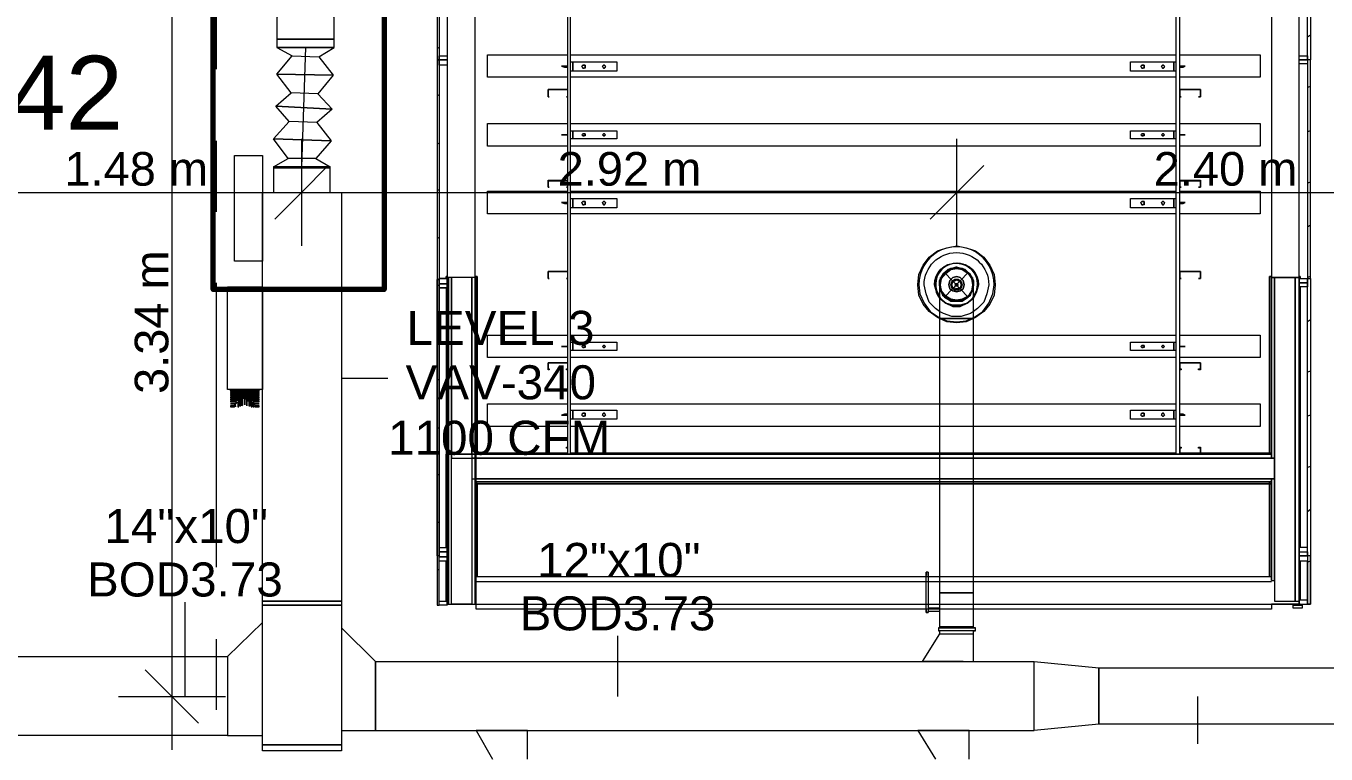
# Model space of a CAD drawing. Header units: metres. Extents: x -2 to 237, y -8 to 52.
# Drawn here: x 45.81 to 51.6, y 10.37 to 13.62 of the extents above; entities that cross this region are included whole.
import ezdxf

# ---------------------------------------------------------------- set-up
doc = ezdxf.new("R2010")
doc.units = ezdxf.units.M
doc.layers.add('HVAC - Ductos', color=5, linetype='Continuous', lineweight=0)
doc.layers.add('PDF4_Text', color=7, linetype='Continuous', lineweight=0)
doc.layers.add('PDF4_Geometry', color=7, linetype='Continuous', lineweight=0, true_color=0xaaaaaa)
doc.styles.add('PDF Arial-BoldMT-Identity-H', font='arial.ttf')
doc.styles.add('PDF Helvetica', font='')
doc.styles.get('PDF Helvetica').set_extended_font_data('Helvetica')

msp = doc.modelspace()

# ---------------------------------------------------------------- linework, layer by layer
at = {"layer": 'HVAC - Ductos', "lineweight": 0}
for points in [[(46.457, 14.6922), (46.457, 13.9637), (46.457, 10.3854)], [(46.929, 13.6568), (46.9244, 13.6568), (46.9244, 13.556), (46.929, 13.556), (46.9427, 13.556), (46.9656, 13.556), (46.9885, 13.556), (47.0206, 13.556), (47.0526, 13.556), (47.0847, 13.556), (47.1168, 13.556), (47.1443, 13.556), (47.1626, 13.556), (47.1763, 13.556), (47.1809, 13.556), (47.1809, 13.6568), (47.1763, 13.6568)], [(47.1122, 13.4781), (47.1763, 13.3956), (46.9244, 13.4002), (46.9931, 13.4827), (47.1122, 13.4781), (47.1809, 13.5194), (47.1809, 13.556), (47.1763, 13.556), (47.1626, 13.556), (47.1443, 13.556), (47.1168, 13.556), (47.0847, 13.556), (47.0526, 13.556), (47.0206, 13.556), (46.9885, 13.556), (46.9656, 13.556), (46.9427, 13.556), (46.929, 13.556), (46.9244, 13.556), (46.9244, 13.5194), (47.1809, 13.5194), (46.9244, 13.5194), (46.9931, 13.4827)], [(47.0526, 13.5194), (47.0434, 13.2536), (47.0343, 12.9878)], [(47.1077, 13.3131), (47.1718, 13.2445), (46.9198, 13.2581), (46.9885, 13.3177), (46.9244, 13.4002), (47.1763, 13.3956), (47.1077, 13.3131), (46.9885, 13.3177)], [(47.1031, 13.1848), (47.1672, 13.1024), (46.9106, 13.1116), (46.9794, 13.1894), (46.9198, 13.2581), (47.1718, 13.2445), (47.1031, 13.1848), (46.9794, 13.1894)], [(47.0985, 13.0245), (47.1626, 12.9878), (46.9106, 12.9878), (46.9748, 13.0245), (46.9106, 13.1116), (47.1672, 13.1024), (47.0985, 13.0245), (46.9748, 13.0245)], [(47.0343, 13.1116), (47.0343, 12.8733), (47.0343, 12.635)], [(49.9574, 12.635), (49.9574, 12.8733), (49.9574, 13.1116)], [(47.0756, 12.9832), (47.1077, 12.9832), (47.1351, 12.9832), (47.1535, 12.9832), (47.1626, 12.9832), (47.1535, 12.9832), (47.1351, 12.9832), (47.1077, 12.9832), (47.0756, 12.9832), (47.0343, 12.9832), (46.9977, 12.9832), (46.961, 12.9832), (46.9336, 12.9832), (46.9152, 12.9832), (46.9106, 12.9832), (46.9106, 12.8733), (46.9152, 12.8733), (46.929, 12.8733), (46.9472, 12.8733), (46.9748, 12.8733), (47.0023, 12.8733), (47.0343, 12.8733), (47.0664, 12.8733), (47.0985, 12.8733), (47.1259, 12.8733), (47.1443, 12.8733), (47.1581, 12.8733), (47.1626, 12.8733), (47.1626, 12.9832), (47.1626, 12.9878), (47.1581, 12.9878), (47.1397, 12.9878), (47.1122, 12.9878), (47.0756, 12.9878), (47.0343, 12.9878), (46.9977, 12.9878), (46.961, 12.9878), (46.9336, 12.9878), (46.9152, 12.9878), (46.9106, 12.9878)], [(47.1626, 12.9878), (47.1581, 12.9878), (47.1397, 12.9878), (47.1122, 12.9878), (47.0756, 12.9878), (47.0343, 12.9878), (46.9977, 12.9878), (46.961, 12.9878), (46.9336, 12.9878), (46.9152, 12.9878), (46.9106, 12.9878), (46.9106, 12.9832), (46.9152, 12.9832), (46.9336, 12.9832), (46.961, 12.9832), (46.9977, 12.9832), (47.0343, 12.9832), (47.071, 12.9832)], [(47.1535, 12.9924), (47.0343, 12.8733), (46.9152, 12.7542)], [(50.0765, 12.9924), (49.9574, 12.8733), (49.8383, 12.7542)], [(42.2969, 12.8733), (45.5545, 12.8733), (47.0343, 12.8733), (49.9574, 12.8733), (52.5873, 12.8733)], [(49.8795, 12.461), (49.8795, 12.4564), (49.8795, 12.438), (49.8795, 12.406), (49.8795, 12.3693), (49.8795, 12.3281), (49.8795, 12.3097), (49.8703, 12.3143), (49.8337, 12.3418), (49.8062, 12.3739), (49.7879, 12.4152), (49.7833, 12.461), (49.7879, 12.5068), (49.8062, 12.548), (49.8337, 12.5846), (49.8703, 12.6122), (49.9116, 12.6259), (49.9574, 12.635), (49.9986, 12.6259), (50.0399, 12.6122), (50.0765, 12.5846), (50.104, 12.548), (50.1224, 12.5068), (50.127, 12.461), (50.1224, 12.4152), (50.104, 12.3739), (50.0765, 12.3418), (50.0399, 12.3143), (50.0307, 12.3097), (50.0216, 12.3097), (50.0078, 12.3097), (49.9941, 12.3097), (49.9757, 12.3097), (49.9574, 12.3097), (49.9345, 12.3097), (49.9161, 12.3097), (49.9024, 12.3097), (49.8887, 12.3097), (49.8795, 12.3097), (49.8795, 11.0865), (49.8887, 11.0865), (49.9024, 11.0865), (49.9161, 11.0865), (49.9345, 11.0865), (49.9574, 11.0865), (49.9757, 11.0865), (49.9941, 11.0865), (50.0078, 11.0865), (50.0216, 11.0865), (50.0307, 11.0865), (50.0307, 12.3097), (50.0307, 12.351), (50.0307, 12.3922), (50.0307, 12.4243), (50.0307, 12.4472), (50.0307, 12.461), (50.0307, 12.4564), (50.0307, 12.461), (50.0307, 12.4793), (50.0216, 12.4976), (50.0078, 12.516), (49.9941, 12.5297), (49.9757, 12.5342), (49.9574, 12.5388), (49.9757, 12.5342), (49.9941, 12.5297), (50.0078, 12.516), (50.0216, 12.4976), (50.0307, 12.4793), (50.0307, 12.461)], [(49.8795, 12.4564), (49.8795, 12.4426), (49.8887, 12.4243), (49.9024, 12.406), (49.9161, 12.3968), (49.9345, 12.3876), (49.9574, 12.3876), (49.9345, 12.3922), (49.9161, 12.3968), (49.9024, 12.4106), (49.8933, 12.4243), (49.8841, 12.4426), (49.8795, 12.461), (49.8841, 12.4793), (49.8933, 12.4976), (49.9024, 12.516), (49.9161, 12.5251), (49.9345, 12.5342), (49.9574, 12.5342)], [(49.8887, 12.493), (49.9024, 12.516), (49.9253, 12.5297)], [(49.9253, 12.5297), (49.9253, 12.5342), (49.9299, 12.5342)], [(49.9299, 12.5297), (49.9528, 12.5342)], [(49.9574, 12.5388), (49.9528, 12.5388)], [(49.9803, 12.5297), (49.9574, 12.5342), (49.9757, 12.5342), (49.9941, 12.5251), (50.0078, 12.516), (50.017, 12.4976), (50.0262, 12.4793), (50.0307, 12.461), (50.0262, 12.4426), (50.017, 12.4243), (50.0078, 12.4106), (49.9941, 12.3968), (49.9757, 12.3922), (49.9574, 12.3876)], [(49.9803, 12.5342), (49.9849, 12.5342), (49.9849, 12.5297)], [(49.9849, 12.5297), (50.0078, 12.516), (50.0216, 12.493)], [(49.8887, 12.438), (49.8795, 12.461), (49.8887, 12.4884)], [(49.8841, 12.4884), (49.8841, 12.493), (49.8887, 12.493)], [(50.0216, 12.493), (50.0262, 12.493), (50.0262, 12.4884)], [(50.0262, 12.4884), (50.0307, 12.461), (50.0262, 12.438), (50.0262, 12.4335), (50.0262, 12.4289)], [(49.9253, 12.3968), (49.9024, 12.4106), (49.8887, 12.4289), (49.8841, 12.4335), (49.8841, 12.438)], [(49.9849, 12.3922), (49.9803, 12.3922), (49.9574, 12.3876), (49.9757, 12.3876), (49.9941, 12.3968), (50.0078, 12.406), (50.0216, 12.4243), (50.0307, 12.4426), (50.0307, 12.4564)], [(50.0216, 12.4289), (50.0078, 12.4106), (49.9849, 12.3968)], [(49.9528, 12.3876), (49.9299, 12.3922), (49.9253, 12.3922)], [(50.0307, 12.3418), (50.017, 12.3327), (49.9757, 12.3189), (49.9345, 12.3189), (49.8979, 12.3327), (49.8795, 12.3418)], [(49.8795, 12.3143), (49.9116, 12.3006), (49.9574, 12.296), (49.9986, 12.3006), (50.0307, 12.3143)], [(50.0307, 12.3097), (49.9986, 12.296), (49.9574, 12.2915), (49.9116, 12.296), (49.8795, 12.3097)], [(49.8795, 12.3097), (49.8887, 12.3097), (49.9024, 12.3097), (49.9161, 12.3097), (49.9345, 12.3097), (49.9574, 12.3097), (49.9757, 12.3097), (49.9941, 12.3097), (50.0078, 12.3097), (50.0216, 12.3097), (50.0307, 12.3097)], [(47.213, 12.044), (47.4192, 12.044)], [(46.7136, 11.9936), (46.7731, 11.9936), (46.7731, 11.989), (46.7182, 11.989), (46.7182, 11.9844), (46.7731, 11.9844), (46.7685, 11.9799), (46.7182, 11.9799), (46.7182, 11.9753), (46.764, 11.9753), (46.764, 11.9707), (46.7182, 11.9707), (46.7182, 11.9662), (46.7594, 11.9662), (46.7594, 11.9616), (46.7182, 11.9616), (46.7182, 11.957), (46.7548, 11.957), (46.7503, 11.9524), (46.7182, 11.9524), (46.7182, 11.9478), (46.7503, 11.9478), (46.7457, 11.9432), (46.7182, 11.9432), (46.7182, 11.9386), (46.7457, 11.9386), (46.7411, 11.9295), (46.7182, 11.9295), (46.7365, 11.9295), (46.7365, 11.9203), (46.7182, 11.9203), (46.7182, 11.9157), (46.7365, 11.9157), (46.7411, 11.9203), (46.7411, 11.9157), (46.7411, 11.9295), (46.7503, 11.9386), (46.7503, 11.9157), (46.7548, 11.9157), (46.7548, 11.9432), (46.7594, 11.957), (46.7594, 11.9203), (46.764, 11.9203), (46.764, 11.9616), (46.7685, 11.9753), (46.7685, 11.9203), (46.7731, 11.9249), (46.7731, 11.9799), (46.7777, 11.9799), (46.7823, 11.9799), (46.7823, 11.9249), (46.7823, 11.9799), (46.7869, 11.9799), (46.7915, 11.9799), (46.7915, 11.9249), (46.7915, 11.9203), (46.7915, 11.9753), (46.8007, 11.9616), (46.8007, 11.9203), (46.8052, 11.9203), (46.8052, 11.957), (46.8098, 11.9432), (46.8098, 11.9157), (46.8144, 11.9157), (46.8144, 11.9386), (46.819, 11.9295), (46.819, 11.9157), (46.8236, 11.9157), (46.8236, 11.9203), (46.8282, 11.9157), (46.8465, 11.9157), (46.8465, 11.9203), (46.8282, 11.9203), (46.8236, 11.9295), (46.8465, 11.9295), (46.8236, 11.9295), (46.819, 11.9386), (46.8465, 11.9386), (46.8465, 11.9432), (46.819, 11.9432), (46.8144, 11.9478), (46.8465, 11.9478), (46.8465, 11.9524), (46.8098, 11.9524), (46.8098, 11.957), (46.8465, 11.957), (46.8465, 11.9616), (46.8052, 11.9616), (46.8052, 11.9662), (46.8465, 11.9662), (46.8465, 11.9707), (46.8007, 11.9707), (46.7961, 11.9753), (46.8465, 11.9753), (46.8465, 11.9799), (46.7961, 11.9799), (46.7915, 11.9844), (46.8465, 11.9844), (46.8465, 11.989), (46.7915, 11.989), (46.7869, 11.9936), (46.851, 11.9936)], [(46.7457, 11.989), (46.7777, 11.989), (46.7731, 11.9799), (46.7685, 11.9799), (46.7457, 11.9799)], [(46.7777, 11.989), (46.7457, 11.989)], [(46.7685, 11.9753), (46.7685, 11.9799), (46.7457, 11.9799)], [(46.7457, 11.9707), (46.764, 11.9707), (46.7594, 11.9662)], [(46.764, 11.9707), (46.7457, 11.9707)], [(46.7594, 11.9662), (46.7594, 11.9616), (46.7457, 11.9616), (46.7548, 11.9616)], [(46.7548, 11.957), (46.7503, 11.9524), (46.7457, 11.9524), (46.7503, 11.9524)], [(46.7503, 11.9524), (46.7457, 11.9478), (46.7503, 11.9478), (46.7503, 11.9432), (46.7503, 11.9478)], [(46.7457, 11.9478), (46.7457, 11.9432), (46.7457, 11.9478)], [(46.7503, 11.9478), (46.7503, 11.9524), (46.7548, 11.957), (46.7548, 11.9524), (46.7548, 11.9432), (46.7594, 11.9432), (46.7594, 11.957)], [(46.7548, 11.9616), (46.7548, 11.957)], [(46.7594, 11.957), (46.7594, 11.9616), (46.764, 11.9662), (46.764, 11.9616)], [(46.764, 11.9662), (46.764, 11.9707), (46.7685, 11.9753), (46.7685, 11.9478), (46.7731, 11.9478), (46.7731, 11.9799), (46.7777, 11.9799), (46.7823, 11.9799), (46.7777, 11.9799), (46.7731, 11.9844), (46.7777, 11.9844)], [(46.7685, 11.9753), (46.764, 11.9707)], [(46.764, 11.9616), (46.764, 11.9432), (46.764, 11.9662)], [(46.7823, 11.9936), (46.7777, 11.989)], [(46.7777, 11.9844), (46.7823, 11.9936), (46.7823, 11.989), (46.7869, 11.9844)], [(46.7777, 11.9799), (46.7777, 11.9524), (46.7777, 11.9799)], [(46.819, 11.989), (46.7869, 11.989), (46.7823, 11.9936)], [(46.7823, 11.9799), (46.7869, 11.9799), (46.7915, 11.9799), (46.7915, 11.9478), (46.7915, 11.9753), (46.7961, 11.9707), (46.7961, 11.9662)], [(46.7823, 11.9799), (46.7823, 11.9524), (46.7869, 11.9524), (46.7869, 11.9799)], [(46.7915, 11.9844), (46.7869, 11.989), (46.7915, 11.989)], [(46.7869, 11.9844), (46.7869, 11.9799)], [(46.7915, 11.989), (46.819, 11.989)], [(46.7915, 11.9844), (46.7915, 11.9799), (46.7961, 11.9799), (46.819, 11.9799)], [(46.7961, 11.9753), (46.7961, 11.9799), (46.819, 11.9799)], [(46.8007, 11.9707), (46.7961, 11.9753)], [(46.7961, 11.9662), (46.7961, 11.9432), (46.8007, 11.9432), (46.8007, 11.9616)], [(46.8052, 11.9662), (46.8007, 11.9707), (46.819, 11.9707)], [(46.819, 11.9707), (46.8007, 11.9707)], [(46.8007, 11.9616), (46.8007, 11.9662), (46.8052, 11.9616), (46.8052, 11.957), (46.8098, 11.957), (46.8098, 11.9616)], [(46.8098, 11.9616), (46.819, 11.9616), (46.8052, 11.9616), (46.8052, 11.9662)], [(46.8144, 11.9524), (46.819, 11.9524), (46.8144, 11.9524), (46.8098, 11.957), (46.8098, 11.9524), (46.8098, 11.9478)], [(46.8098, 11.9478), (46.8098, 11.9432), (46.8144, 11.9432), (46.8144, 11.9478)], [(46.819, 11.9478), (46.8144, 11.9524)], [(46.8144, 11.9478), (46.819, 11.9432), (46.819, 11.9478)], [(49.8291, 11.1781), (49.8199, 11.1781)], [(49.8199, 11.0132), (49.8199, 11.0086), (49.8199, 11.004), (49.8199, 10.9994), (49.8199, 11.004), (49.8199, 11.0086), (49.8199, 11.0132), (49.8199, 11.1643)], [(49.8291, 11.1643), (49.8291, 11.0132), (49.8291, 11.0086), (49.8291, 11.004), (49.8291, 10.9994), (49.8291, 11.004)], [(49.8291, 11.0132), (49.8291, 11.0086), (49.8291, 11.004), (49.8795, 11.004), (49.8795, 10.9352), (49.8887, 10.9352), (49.9024, 10.9352), (49.9161, 10.9352), (49.9345, 10.9352), (49.9574, 10.9352), (49.9757, 10.9352), (49.9941, 10.9352), (50.0078, 10.9352), (50.0216, 10.9352), (50.0307, 10.9352), (50.0307, 11.0865), (50.0216, 11.0865), (50.0078, 11.0865), (49.9941, 11.0865), (49.9757, 11.0865), (49.9574, 11.0865), (49.9345, 11.0865), (49.9161, 11.0865), (49.9024, 11.0865), (49.8887, 11.0865), (49.8795, 11.0865), (49.8795, 11.0177), (49.8291, 11.0177)], [(46.5166, 10.6237), (46.5166, 11.0453)], [(49.8795, 11.0132), (49.8795, 11.0086), (49.8795, 11.004)], [(49.8199, 10.9994), (49.8291, 10.9994)], [(47.213, 10.9307), (47.213, 10.4725)], [(47.213, 10.9307), (47.3642, 10.7795), (47.3642, 10.4725)], [(49.8795, 10.9032), (49.8016, 10.7795)], [(50.0307, 10.9307), (50.0353, 10.9307), (50.0399, 10.9307), (50.0353, 10.9307), (50.0262, 10.9307), (50.0124, 10.9307), (49.9986, 10.9307), (49.9757, 10.9307), (49.9574, 10.9307), (49.9345, 10.9307), (49.9161, 10.9307), (49.8979, 10.9307), (49.8841, 10.9307), (49.8749, 10.9307), (49.8749, 10.917)], [(49.8795, 10.9307), (49.8749, 10.9307)], [(49.8887, 10.917), (49.8841, 10.917)], [(49.9024, 10.917), (49.8979, 10.917)], [(49.9986, 10.917), (49.9941, 10.917), (49.9757, 10.917), (49.9574, 10.917), (49.9345, 10.917), (49.9161, 10.917)], [(49.9253, 10.9032), (49.9299, 10.9032)], [(49.9803, 10.9032), (49.9849, 10.9032)], [(50.0124, 10.917), (50.0078, 10.917)], [(50.0262, 10.917), (50.0216, 10.917)], [(50.0307, 10.7795), (50.0307, 10.9032)], [(50.0399, 10.917), (50.0399, 10.9307)], [(48.4455, 10.6237), (48.4455, 10.894)], [(46.5761, 10.5046), (46.457, 10.6237), (46.3379, 10.7428)], [(47.3642, 10.4725), (47.3642, 10.7795), (50.3011, 10.7795)], [(50.3011, 10.4725), (50.3011, 10.7795)], [(46.2187, 10.6237), (46.457, 10.6237), (46.6953, 10.6237)], [(51.0295, 10.6237), (51.0295, 10.413)], [(47.213, 10.4725), (47.3642, 10.4725)], [(47.3642, 10.4725), (50.3011, 10.4725)], [(48.0422, 10.3442), (48.0422, 10.4725), (48.0331, 10.4725), (48.0194, 10.4725), (47.9919, 10.4725), (47.9644, 10.4725), (47.8865, 10.4725), (47.859, 10.4725), (47.8361, 10.4725), (47.8178, 10.4725), (47.8132, 10.4725), (47.8865, 10.3442)], [(47.8132, 10.4725), (47.8178, 10.4725), (47.8361, 10.4725), (47.859, 10.4725), (47.8865, 10.4725), (47.9644, 10.4725), (47.9919, 10.4725), (48.0194, 10.4725), (48.0331, 10.4725), (48.0422, 10.4725)], [(50.0124, 10.3442), (50.0124, 10.4725), (50.0078, 10.4725), (49.9895, 10.4725), (49.9665, 10.4725), (49.9391, 10.4725), (49.8612, 10.4725), (49.8337, 10.4725), (49.8062, 10.4725), (49.7924, 10.4725), (49.7833, 10.4725), (49.8612, 10.3442)], [(49.7833, 10.4725), (49.7924, 10.4725), (49.8062, 10.4725), (49.8337, 10.4725), (49.8612, 10.4725), (49.9391, 10.4725), (49.9665, 10.4725), (49.9895, 10.4725), (50.0078, 10.4725), (50.0124, 10.4725)]]:
    msp.add_lwpolyline(points, dxfattribs=at)
for points in [[(47.1809, 13.5194), (47.1763, 13.5194), (47.1626, 13.5194), (47.1443, 13.5194), (47.1168, 13.5194), (47.0847, 13.5194), (47.0526, 13.5194), (47.0206, 13.5194), (46.9885, 13.5194), (46.9656, 13.5194), (46.9427, 13.5194), (46.929, 13.5194), (46.9244, 13.5194), (46.929, 13.5194), (46.9427, 13.5194), (46.9656, 13.5194), (46.9885, 13.5194), (47.0206, 13.5194), (47.0526, 13.5194), (47.0847, 13.5194), (47.1168, 13.5194), (47.1443, 13.5194), (47.1626, 13.5194), (47.1763, 13.5194)], [(46.7365, 13.0382), (46.8602, 13.0382), (46.8602, 12.5663), (46.7365, 12.5663)], [(47.1626, 12.9832), (47.1581, 12.9832), (47.1443, 12.9832), (47.1259, 12.9832), (47.0985, 12.9832), (47.0664, 12.9832), (47.0343, 12.9832), (47.0023, 12.9832), (46.9748, 12.9832), (46.9472, 12.9832), (46.929, 12.9832), (46.9152, 12.9832), (46.9106, 12.9832), (46.9152, 12.9832), (46.929, 12.9832), (46.9472, 12.9832), (46.9748, 12.9832), (47.0023, 12.9832), (47.0343, 12.9832), (47.0664, 12.9832), (47.0985, 12.9832), (47.1259, 12.9832), (47.1443, 12.9832), (47.1581, 12.9832)], [(47.213, 12.8733), (47.213, 11.0499), (46.8602, 11.0499), (46.8602, 12.8733)], [(49.9528, 12.5388), (49.9345, 12.5342), (49.9161, 12.5297), (49.9024, 12.516), (49.8887, 12.4976), (49.8795, 12.4793), (49.8795, 12.461), (49.8795, 12.4564), (49.8795, 12.461), (49.8795, 12.4793), (49.8887, 12.4976), (49.9024, 12.516), (49.9161, 12.5297), (49.9345, 12.5342)], [(49.8887, 12.4884), (49.907, 12.5114), (49.9299, 12.5297), (49.9574, 12.5342), (49.9803, 12.5297), (50.0078, 12.5114), (50.0216, 12.4884), (50.0262, 12.461), (50.0216, 12.4335), (50.0078, 12.4106), (49.9803, 12.3968), (49.9574, 12.3922), (49.9299, 12.3968), (49.907, 12.4106), (49.8887, 12.4335), (49.8841, 12.461)], [(49.9253, 12.4793), (49.9207, 12.461), (49.9253, 12.4793), (49.9391, 12.493), (49.9574, 12.4976), (49.9711, 12.493), (49.9849, 12.4793), (49.9895, 12.461), (49.9849, 12.4793), (49.9711, 12.493), (49.9574, 12.4976), (49.9391, 12.493)], [(49.9345, 12.4747), (49.9299, 12.461), (49.9345, 12.4747), (49.9483, 12.4838), (49.962, 12.4838), (49.9757, 12.4747), (49.9803, 12.461), (49.9757, 12.4747), (49.962, 12.4838), (49.9483, 12.4838)], [(49.9391, 12.4747), (49.9574, 12.4838), (49.9711, 12.4747), (49.9757, 12.461), (49.9711, 12.4472), (49.9574, 12.4426), (49.9391, 12.4472), (49.9345, 12.461)], [(49.9528, 12.4655), (49.9483, 12.461), (49.9528, 12.4655), (49.9574, 12.4655), (49.962, 12.461), (49.9574, 12.4655)], [(46.7045, 12.4518), (46.8602, 12.4518), (46.8602, 11.9936), (46.7045, 11.9936)], [(49.8841, 12.4014), (49.907, 12.3785), (49.9391, 12.3693), (49.9711, 12.3693), (50.0032, 12.3785), (50.0262, 12.4014), (50.0307, 12.4106), (50.0262, 12.4014), (50.0032, 12.3785), (49.9711, 12.3693), (49.9391, 12.3693), (49.907, 12.3785), (49.8841, 12.4014), (49.8795, 12.4106)], [(49.9849, 12.4426), (49.9895, 12.461), (49.9849, 12.4426), (49.9711, 12.4335), (49.9574, 12.4289), (49.9391, 12.4335), (49.9253, 12.4426), (49.9207, 12.461), (49.9253, 12.4426), (49.9391, 12.4335), (49.9574, 12.4289), (49.9711, 12.4335)], [(49.9757, 12.4472), (49.9803, 12.461), (49.9757, 12.4472), (49.962, 12.438), (49.9483, 12.438), (49.9345, 12.4472), (49.9299, 12.461), (49.9345, 12.4472), (49.9483, 12.438), (49.962, 12.438)], [(49.9574, 12.4564), (49.962, 12.461), (49.9574, 12.4564), (49.9528, 12.4564), (49.9483, 12.461), (49.9528, 12.4564)], [(50.0307, 12.4014), (50.0444, 12.4289), (50.0536, 12.461), (50.0444, 12.4289)], [(50.0032, 12.3785), (49.9711, 12.3647), (49.9391, 12.3647), (49.907, 12.3785), (49.8795, 12.4014), (49.907, 12.3785), (49.9391, 12.3647), (49.9711, 12.3647), (50.0032, 12.3785), (50.0307, 12.4014)], [(46.7823, 11.9936), (46.7869, 11.989), (46.7869, 11.9844), (46.7823, 11.9844), (46.7777, 11.9844), (46.7777, 11.989)], [(46.8052, 11.957), (46.8052, 11.9432), (46.8052, 11.9524)], [(49.8199, 11.1643), (49.8199, 11.1689), (49.8199, 11.1735), (49.8199, 11.1781), (49.8199, 11.1735), (49.8199, 11.1689)], [(49.8291, 11.1643), (49.8291, 11.1689), (49.8291, 11.1735), (49.8291, 11.1781), (49.8291, 11.1735), (49.8291, 11.1689)], [(47.213, 11.0499), (47.213, 11.0315), (46.8602, 11.0315), (46.8602, 11.0499)], [(46.8602, 10.4084), (46.8602, 11.0315), (47.213, 11.0315), (47.213, 10.4084)], [(46.8602, 10.4496), (46.8602, 10.9536), (46.7045, 10.8024), (46.7045, 10.4496), (44.8901, 10.4496), (44.8901, 10.8024), (46.7045, 10.8024), (46.7045, 10.4496)], [(49.8749, 10.917), (49.8795, 10.917), (49.8795, 10.9032), (49.8887, 10.9032), (49.9024, 10.9032), (49.9161, 10.9032), (49.9345, 10.9032), (49.9574, 10.9032), (49.9757, 10.9032), (49.9941, 10.9032), (50.0078, 10.9032), (50.0216, 10.9032), (50.0307, 10.9032), (50.0307, 10.917), (50.0353, 10.917), (50.0399, 10.917), (50.0353, 10.917), (50.0262, 10.917), (50.0124, 10.917), (49.9986, 10.917), (49.9757, 10.917), (49.9574, 10.917), (49.9345, 10.917), (49.9161, 10.917), (49.8979, 10.917), (49.8841, 10.917)], [(49.8795, 10.9307), (49.8887, 10.9307), (49.9024, 10.9307), (49.9161, 10.9307), (49.9345, 10.9307), (49.9574, 10.9307), (49.9757, 10.9307), (49.9941, 10.9307), (50.0078, 10.9307), (50.0216, 10.9307), (50.0307, 10.9307), (50.0307, 10.9352), (50.0216, 10.9352), (50.0078, 10.9352), (49.9941, 10.9352), (49.9757, 10.9352), (49.9574, 10.9352), (49.9345, 10.9352), (49.9161, 10.9352), (49.9024, 10.9352), (49.8887, 10.9352), (49.8795, 10.9352)], [(49.8108, 10.7795), (49.8245, 10.7795), (49.8521, 10.7795), (49.8795, 10.7795), (49.9574, 10.7795), (49.9849, 10.7795), (49.9574, 10.7795), (49.8795, 10.7795), (49.8521, 10.7795), (49.8245, 10.7795)], [(50.3011, 10.4725), (50.3011, 10.7795), (50.5897, 10.752), (50.5897, 10.5001)], [(50.5897, 10.752), (52.8346, 10.752), (52.8346, 10.5001), (50.5897, 10.5001)], [(47.213, 10.3809), (46.8602, 10.3809), (46.8602, 10.4084), (47.213, 10.4084)]]:
    msp.add_lwpolyline(points, close=True, dxfattribs=at)
for points in [[(50.0307, 12.3143), (50.0399, 12.3189), (50.0719, 12.3418), (50.0994, 12.3785), (50.1178, 12.4198), (50.1224, 12.461, 1.013803), (49.7879, 12.461), (49.7924, 12.4198), (49.8108, 12.3785), (49.8383, 12.3418), (49.8703, 12.3189), (49.8795, 12.3143)], [(49.8795, 12.3418), (49.8612, 12.3556), (49.8337, 12.3831), (49.8199, 12.4198), (49.8108, 12.461, -0.994106), (50.0994, 12.461), (50.0903, 12.4198), (50.0765, 12.3831), (50.049, 12.3556), (50.0307, 12.3418)]]:
    msp.add_lwpolyline(points, format="xyb", dxfattribs=at)
for points in [[(50.0536, 12.461, 1.386045), (49.8795, 12.4014), (49.8657, 12.4289), (49.8566, 12.461, -0.990069)], [(49.8795, 12.4106), (49.8657, 12.4289), (49.8612, 12.461, -1.387672), (50.0307, 12.4106), (50.0444, 12.4289), (50.049, 12.461, 1.387271)]]:
    msp.add_lwpolyline(points, format="xyb", close=True, dxfattribs=at)
at = {"layer": 'PDF4_Geometry', "lineweight": 0}
for points in [[(51.5335, 12.4884), (51.5335, 11.2514), (51.5197, 11.2514), (51.5197, 12.4884), (51.5335, 12.4884), (51.5335, 13.4643), (51.5197, 13.4643), (51.5197, 14.4402), (51.5335, 14.4402), (51.5335, 15.4207), (51.5197, 15.4207), (51.5197, 16.3966), (51.5335, 16.3966), (51.5335, 17.3725), (51.5335, 18.3071), (51.5197, 18.3071), (51.5197, 17.3725), (51.5243, 17.3725), (51.5335, 17.3816)], [(47.6391, 17.3725), (47.6483, 17.3725), (47.6483, 16.3966), (47.6391, 16.3966), (47.6391, 15.4161), (47.6483, 15.4161), (47.6483, 14.4402), (47.6391, 14.4402), (47.6391, 13.4643), (47.6483, 13.4643), (47.6483, 12.4838), (47.6391, 12.4838)], [(48.1339, 11.705), (47.8132, 11.705), (47.8132, 12.493), (47.8086, 12.493), (47.8086, 17.377), (47.6849, 17.377), (47.6849, 12.493), (47.6849, 12.4884)], [(51.5335, 17.3725), (51.5197, 17.3725), (51.5197, 16.3966), (51.5335, 16.3966), (51.5335, 15.4207), (51.5197, 15.4207), (51.5197, 14.4402), (51.5335, 14.4402), (51.5335, 13.4643), (51.5197, 13.4643), (51.5197, 12.4884), (51.5335, 12.4884), (51.5335, 11.2514), (51.5197, 11.2514), (51.5197, 11.2285), (51.4831, 11.2285), (51.4831, 11.0544), (51.4831, 11.0361), (51.4647, 11.0361), (51.3731, 11.0361), (51.3594, 11.0361), (51.3594, 11.0132), (47.8132, 11.0132), (47.8132, 11.0361)], [(48.2209, 15.7872), (48.2209, 11.705), (48.1339, 11.705), (48.1339, 11.7325), (48.1385, 11.7325), (48.1385, 11.7371), (48.1339, 11.7371), (48.1339, 11.705), (47.8132, 11.705), (51.3594, 11.705), (51.0387, 11.705), (51.3594, 11.705), (51.3594, 12.493), (51.4831, 12.493), (51.4877, 12.493), (51.4877, 12.4884), (51.4877, 12.493), (51.4877, 12.4976), (51.4831, 12.4976), (51.4877, 12.4976), (51.4877, 12.493), (51.4831, 12.493), (51.4831, 12.4884)], [(50.9333, 15.7872), (50.9333, 11.705), (48.2347, 11.705), (48.2347, 15.7872)], [(51.0432, 11.705), (51.0432, 11.7325), (51.0341, 11.7325), (51.0341, 11.7371), (51.0432, 11.7371), (51.0432, 11.705), (51.0387, 11.705), (50.9516, 11.705), (50.9516, 11.7371), (50.9562, 11.7371), (50.9562, 11.7325), (50.9516, 11.7325), (50.9516, 11.705), (50.9516, 15.7872)], [(46.6541, 14.6922), (46.6541, 13.4231)], [(47.6483, 14.4402), (47.6483, 13.4643), (47.6391, 13.4643), (47.6391, 12.4838), (47.6483, 12.4838), (47.6483, 11.2514), (47.6391, 11.2514), (47.6391, 11.0315), (47.6483, 11.0315), (47.6483, 11.2514), (47.6391, 11.2514), (47.6391, 12.4838), (47.6391, 11.2514), (47.6391, 11.0315), (47.6483, 11.0315)], [(51.5335, 13.5743), (51.5197, 13.5651)], [(47.6483, 13.5194), (47.6391, 13.5148)], [(48.2209, 13.3865), (47.8636, 13.3865), (47.8636, 13.4872), (48.2209, 13.4872)], [(48.2347, 13.4872), (50.9333, 13.4872)], [(50.9516, 13.4872), (51.309, 13.4872), (51.309, 13.3865), (50.9516, 13.3865)], [(48.2209, 13.4368), (48.2073, 13.4368), (48.1935, 13.4368), (48.2073, 13.4323), (48.2209, 13.4323)], [(48.2073, 13.4323), (48.2073, 13.4368)], [(48.2439, 13.4414), (48.2439, 13.4368)], [(48.2439, 13.4323), (48.2439, 13.4277)], [(50.9241, 13.4368), (50.9241, 13.4414)], [(50.9241, 13.4277), (50.9241, 13.4323)], [(50.9516, 13.4323), (50.9653, 13.4323), (50.9745, 13.4368), (50.9653, 13.4368), (50.9516, 13.4368)], [(50.9653, 13.4368), (50.9653, 13.4323)], [(50.9333, 13.3865), (48.2347, 13.3865)], [(51.5335, 13.3452), (51.5197, 13.3406)], [(47.6483, 13.3085), (47.6391, 13.304)], [(48.2209, 13.0795), (47.8636, 13.0795), (47.8636, 13.1803), (48.2209, 13.1803)], [(48.2347, 13.1803), (50.9333, 13.1803)], [(50.9516, 13.1803), (51.309, 13.1803), (51.309, 13.0795), (50.9516, 13.0795)], [(46.6541, 13.1024), (46.6541, 12.7863)], [(48.2073, 13.1299), (48.1935, 13.1299), (48.2073, 13.1299)], [(48.2209, 13.1299), (48.2073, 13.1299), (48.2209, 13.1299)], [(48.2439, 13.139), (48.2439, 13.1344)], [(50.9241, 13.1344), (50.9241, 13.139)], [(50.9653, 13.1299), (50.9516, 13.1299), (50.9653, 13.1299)], [(50.9745, 13.1299), (50.9653, 13.1299), (50.9745, 13.1299)], [(51.5335, 13.1482), (51.5197, 13.1436)], [(47.6483, 13.0932), (47.6391, 13.0886)], [(50.9333, 13.0795), (48.2347, 13.0795)], [(48.2209, 12.9237), (48.1339, 12.9237), (48.1339, 12.8962), (48.1339, 12.9237), (48.1339, 12.9283), (48.2209, 12.9283)], [(47.6483, 12.8825), (47.6391, 12.8825)], [(48.2209, 12.7771), (47.8636, 12.7771), (47.8636, 12.8779), (48.2209, 12.8779)], [(48.2347, 12.8779), (50.9333, 12.8779)], [(50.9516, 12.8779), (51.309, 12.8779), (51.309, 12.7771), (50.9516, 12.7771)], [(51.5335, 12.9191), (51.5197, 12.9145)], [(48.2209, 12.8275), (48.2073, 12.8275), (48.1935, 12.8275), (48.2073, 12.8229), (48.2209, 12.8229)], [(48.2073, 12.8229), (48.2073, 12.8275)], [(48.2439, 12.8321), (48.2439, 12.8275)], [(48.2439, 12.8229), (48.2439, 12.8183)], [(50.9241, 12.8275), (50.9241, 12.8321)], [(50.9241, 12.8183), (50.9241, 12.8229)], [(50.9516, 12.8229), (50.9653, 12.8229), (50.9745, 12.8275), (50.9653, 12.8275), (50.9516, 12.8275)], [(50.9653, 12.8275), (50.9653, 12.8229)], [(50.9333, 12.7771), (48.2347, 12.7771)], [(51.5335, 12.7267), (51.5197, 12.7175)], [(47.6483, 12.6717), (47.6391, 12.6671)], [(46.6541, 12.4701), (46.6541, 11.201)], [(47.6849, 11.2881), (47.6849, 11.705), (47.6849, 12.493), (47.6803, 12.493), (47.6849, 12.493), (47.6803, 12.493), (47.6803, 12.4976), (47.6849, 12.4976), (47.6803, 12.4976), (47.6803, 12.493), (47.6849, 12.493), (47.6849, 12.4884), (47.6849, 12.4655), (47.6483, 12.4655), (47.6483, 12.4884), (47.6849, 12.4884), (47.6483, 12.4884)], [(47.6849, 11.2697), (47.6483, 11.2697), (47.6483, 12.4472), (47.6849, 12.4472), (47.6849, 11.705), (47.6803, 11.7095), (47.6849, 11.7095), (47.6803, 11.7095), (47.6849, 11.705), (47.6895, 11.705), (47.6895, 12.493), (47.6849, 12.493), (47.6849, 11.705), (47.6803, 11.705), (47.6803, 11.2881), (47.6803, 11.705), (47.6849, 11.705), (47.6849, 12.4472)], [(51.4831, 11.0361), (51.4877, 11.0361), (51.4831, 11.0361), (51.4831, 12.493), (51.4877, 12.493), (51.4831, 12.493), (51.4831, 12.4884), (51.5197, 12.4884), (51.5197, 12.4701), (51.5197, 12.4518), (51.4831, 12.4518), (51.4831, 12.4701), (51.4831, 12.4884), (51.5197, 12.4884)], [(51.5335, 12.4976), (51.5197, 12.493)], [(47.6483, 12.461), (47.6391, 12.4564)], [(47.6803, 12.4472), (47.6803, 11.705)], [(47.6803, 12.4472), (47.6803, 11.705)], [(51.5197, 11.2697), (51.5197, 11.2514), (51.4831, 11.2514), (51.4831, 11.2697), (51.5197, 11.2697), (51.5197, 12.4518), (51.4831, 12.4518), (51.4831, 11.2881), (51.4831, 11.2697), (51.5197, 11.2697), (51.5197, 11.2881), (51.4831, 11.2881), (51.4831, 12.4518)], [(51.5335, 12.3052), (51.5197, 12.296)], [(47.6483, 12.2502), (47.6391, 12.2456)], [(48.2209, 12.1357), (47.8636, 12.1357), (47.8636, 12.2365), (48.2209, 12.2365)], [(48.2347, 12.2365), (50.9333, 12.2365)], [(50.9516, 12.2365), (51.309, 12.2365), (51.309, 12.1357), (50.9516, 12.1357)], [(48.2073, 12.1861), (48.1935, 12.1861), (48.2073, 12.1861)], [(48.2209, 12.1861), (48.2073, 12.1861), (48.2209, 12.1861)], [(48.2439, 12.1815), (48.2439, 12.1769)], [(50.9241, 12.1769), (50.9241, 12.1815)], [(50.9653, 12.1861), (50.9516, 12.1861), (50.9653, 12.1861)], [(50.9745, 12.1861), (50.9653, 12.1861), (50.9745, 12.1861)], [(50.9333, 12.1357), (48.2347, 12.1357)], [(48.2209, 12.0807), (48.2164, 12.0807), (48.2164, 12.0852), (48.2209, 12.0852)], [(51.5335, 12.0761), (51.5197, 12.0715)], [(47.6483, 12.0394), (47.6391, 12.0348)], [(48.2209, 11.8287), (47.8636, 11.8287), (47.8636, 11.9295), (48.2209, 11.9295)], [(48.2209, 11.8837), (48.2073, 11.8837), (48.1935, 11.8791), (48.2073, 11.8791), (48.2209, 11.8791)], [(48.2073, 11.8791), (48.2073, 11.8837)], [(48.2347, 11.9295), (50.9333, 11.9295)], [(48.2439, 11.8882), (48.2439, 11.8837)], [(50.9241, 11.8837), (50.9241, 11.8882)], [(50.9516, 11.9295), (51.309, 11.9295), (51.309, 11.8287), (50.9516, 11.8287)], [(50.9516, 11.8791), (50.9653, 11.8791), (50.9745, 11.8791), (50.9653, 11.8837), (50.9516, 11.8837)], [(50.9653, 11.8837), (50.9653, 11.8791)], [(50.9333, 11.8287), (48.2347, 11.8287)], [(48.2439, 11.8791), (48.2439, 11.8745)], [(50.9241, 11.8745), (50.9241, 11.8791)], [(51.5335, 11.8791), (51.5197, 11.8745)], [(47.6483, 11.8241), (47.6391, 11.8195)], [(48.2209, 11.7325), (48.2164, 11.7325), (48.2164, 11.7371), (48.2209, 11.7371)], [(47.6483, 11.2697), (47.6849, 11.2697), (47.6849, 11.2468), (47.6483, 11.2468), (47.6483, 11.2697), (47.6483, 11.2881), (47.6849, 11.2881), (47.6849, 11.705), (47.6849, 11.0361), (47.6849, 11.705), (47.6895, 11.705), (47.6895, 11.0361), (47.6849, 11.0361), (47.8132, 11.0361), (51.3594, 11.0361), (51.4831, 11.0361), (51.5197, 11.0361), (51.5197, 11.0544), (51.4831, 11.0544), (51.4831, 11.2285), (51.4831, 11.2514), (51.5197, 11.2514), (51.5197, 11.0361), (51.5335, 11.0361), (51.5335, 11.2514), (51.5335, 11.0361), (51.5197, 11.0361)], [(51.3594, 11.705), (47.6849, 11.705), (51.3594, 11.705)], [(50.9333, 11.705), (48.2347, 11.705)], [(47.6483, 11.6133), (47.6391, 11.6133)], [(51.5335, 11.65), (51.5197, 11.6454)], [(47.8132, 11.5813), (51.3594, 11.5813), (47.8132, 11.5813)], [(51.5335, 11.4576), (51.5197, 11.4484)], [(47.6483, 11.4026), (47.6391, 11.398)], [(47.6483, 11.0499), (47.6849, 11.0499), (47.6849, 11.2285), (47.6483, 11.2285), (47.6483, 11.2468), (47.6849, 11.2468), (47.6849, 11.2285), (47.6849, 11.0499), (47.6849, 11.0315), (47.6483, 11.0315), (47.6483, 11.0499), (47.6483, 11.2285)], [(47.6483, 11.1919), (47.6391, 11.1873)], [(51.5335, 11.2285), (51.5197, 11.2239)], [(51.5197, 11.0544), (51.5197, 11.2285)], [(47.8132, 11.1369), (51.3594, 11.1369)], [(51.5335, 11.0361), (51.5289, 11.0361)], [(46.6541, 10.8803), (46.6541, 10.5641)]]:
    msp.add_lwpolyline(points, dxfattribs=at)
for points in [[(51.3594, 12.3097), (51.3594, 12.493), (51.3594, 11.6867), (51.3731, 11.6867), (51.3731, 12.493), (51.3594, 12.493), (51.4831, 12.493), (51.4831, 17.377), (51.3594, 17.377), (51.3594, 12.493)], [(47.6483, 13.4643), (47.6483, 13.4827), (47.6849, 13.4827), (47.6849, 13.4643)], [(47.6483, 13.4414), (47.6483, 13.4643), (47.6849, 13.4643), (47.6849, 13.4414)], [(48.2347, 13.4139), (48.2347, 13.4552), (48.2439, 13.4552), (48.4409, 13.4552), (48.4409, 13.4139), (48.2439, 13.4139)], [(48.2439, 13.4139), (48.2439, 13.4552)], [(50.9333, 13.4139), (50.9241, 13.4139), (50.7317, 13.4139), (50.7317, 13.4552), (50.9241, 13.4552), (50.9333, 13.4552)], [(50.9241, 13.4139), (50.9241, 13.4552)], [(51.4831, 13.4827), (51.5197, 13.4827), (51.5197, 13.4643), (51.4831, 13.4643)], [(51.4831, 13.4643), (51.5197, 13.4643), (51.5197, 13.446), (51.4831, 13.446)], [(48.2439, 13.4368), (48.2439, 13.4414), (48.2439, 13.4368), (48.2439, 13.4277), (48.2439, 13.4368), (48.2439, 13.4414), (48.2439, 13.4368), (48.2439, 13.4277)], [(48.2989, 13.4368), (48.2989, 13.4414), (48.2897, 13.4414), (48.2851, 13.4368), (48.2897, 13.4277), (48.2943, 13.4277), (48.2989, 13.4323)], [(48.2851, 13.4368), (48.2897, 13.4414), (48.2989, 13.4414), (48.2989, 13.4368), (48.2989, 13.4277), (48.2897, 13.4277)], [(48.3905, 13.4368), (48.3859, 13.4414), (48.3813, 13.4414), (48.3768, 13.4368), (48.3813, 13.4277), (48.3859, 13.4277), (48.3905, 13.4323)], [(48.3768, 13.4368), (48.3813, 13.4414), (48.3859, 13.4414), (48.3905, 13.4368), (48.3859, 13.4277), (48.3813, 13.4277)], [(50.7912, 13.4368), (50.7912, 13.4414), (50.7821, 13.4414), (50.7775, 13.4368), (50.7821, 13.4277), (50.7867, 13.4277), (50.7912, 13.4323)], [(50.7775, 13.4368), (50.7821, 13.4414), (50.7912, 13.4414), (50.7912, 13.4368), (50.7912, 13.4277), (50.7821, 13.4277)], [(50.8829, 13.4368), (50.8783, 13.4414), (50.8737, 13.4414), (50.8691, 13.4368), (50.8737, 13.4277), (50.8783, 13.4277), (50.8829, 13.4323)], [(50.8691, 13.4368), (50.8737, 13.4414), (50.8783, 13.4414), (50.8829, 13.4368), (50.8783, 13.4277), (50.8737, 13.4277)], [(50.9241, 13.4368), (50.9241, 13.4414), (50.9241, 13.4368), (50.9241, 13.4277), (50.9241, 13.4368), (50.9241, 13.4414), (50.9241, 13.4368), (50.9241, 13.4277)], [(48.1339, 13.3315), (48.2209, 13.3315), (48.1339, 13.3315), (48.1339, 13.2994)], [(50.9516, 13.3315), (51.0387, 13.3315), (51.0432, 13.3315), (51.0432, 13.2994), (51.0341, 13.2994), (51.0432, 13.2994), (51.0432, 13.3315), (51.0387, 13.3315), (50.9516, 13.3315), (50.9516, 13.2994)], [(48.1385, 13.2994), (48.1339, 13.2994)], [(48.2164, 13.2994), (48.2209, 13.2994)], [(50.9562, 13.2994), (50.9516, 13.2994)], [(48.2347, 13.1116), (48.2347, 13.1482), (48.2439, 13.1482), (48.4409, 13.1482), (48.4409, 13.1116), (48.2439, 13.1116)], [(48.2439, 13.1116), (48.2439, 13.1482)], [(48.2439, 13.1299), (48.2439, 13.1344), (48.2439, 13.139), (48.2439, 13.1344), (48.2439, 13.1299), (48.2439, 13.1253), (48.2439, 13.1299), (48.2439, 13.1344), (48.2439, 13.1299), (48.2439, 13.1253)], [(48.2989, 13.1299), (48.2989, 13.1344), (48.2897, 13.1344), (48.2851, 13.1299), (48.2897, 13.1253), (48.2943, 13.1253)], [(48.2851, 13.1299), (48.2897, 13.1344), (48.2989, 13.1344), (48.2989, 13.1299), (48.2989, 13.1253), (48.2897, 13.1253)], [(48.3905, 13.1299), (48.3859, 13.1344), (48.3813, 13.1344), (48.3768, 13.1299), (48.3813, 13.1253), (48.3859, 13.1253)], [(48.3768, 13.1299), (48.3813, 13.1344), (48.3859, 13.1344), (48.3905, 13.1299), (48.3859, 13.1253), (48.3813, 13.1253)], [(50.9333, 13.1116), (50.9241, 13.1116), (50.7317, 13.1116), (50.7317, 13.1482), (50.9241, 13.1482), (50.9333, 13.1482)], [(50.7912, 13.1299), (50.7912, 13.1344), (50.7821, 13.1344), (50.7775, 13.1299), (50.7821, 13.1253), (50.7867, 13.1253)], [(50.7775, 13.1299), (50.7821, 13.1344), (50.7912, 13.1344), (50.7912, 13.1299), (50.7912, 13.1253), (50.7821, 13.1253)], [(50.8829, 13.1299), (50.8783, 13.1344), (50.8737, 13.1344), (50.8691, 13.1299), (50.8737, 13.1253), (50.8783, 13.1253)], [(50.8691, 13.1299), (50.8737, 13.1344), (50.8783, 13.1344), (50.8829, 13.1299), (50.8783, 13.1253), (50.8737, 13.1253)], [(50.9241, 13.1116), (50.9241, 13.1482)], [(50.9241, 13.1299), (50.9241, 13.1344), (50.9241, 13.139), (50.9241, 13.1344), (50.9241, 13.1299), (50.9241, 13.1253), (50.9241, 13.1299), (50.9241, 13.1344), (50.9241, 13.1299), (50.9241, 13.1253)], [(50.9516, 12.9237), (50.9516, 12.9283), (51.0387, 12.9283), (51.0432, 12.9283), (51.0432, 12.9237), (51.0432, 12.8962), (51.0341, 12.8962), (51.0432, 12.8962), (51.0432, 12.9237), (51.0387, 12.9237), (50.9516, 12.9237), (50.9516, 12.8962)], [(48.1385, 12.8962), (48.1339, 12.8962)], [(48.2164, 12.8962), (48.2209, 12.8962)], [(50.9562, 12.8962), (50.9516, 12.8962)], [(48.2347, 12.8046), (48.2347, 12.8458), (48.2439, 12.8458), (48.4409, 12.8458), (48.4409, 12.8046), (48.2439, 12.8046)], [(48.2439, 12.8046), (48.2439, 12.8458)], [(48.2439, 12.8275), (48.2439, 12.8321), (48.2439, 12.8275), (48.2439, 12.8183), (48.2439, 12.8275), (48.2439, 12.8321), (48.2439, 12.8275), (48.2439, 12.8183)], [(48.2989, 12.8275), (48.2989, 12.8321), (48.2897, 12.8321), (48.2851, 12.8275), (48.2897, 12.8183), (48.2943, 12.8183), (48.2989, 12.8229)], [(48.2851, 12.8275), (48.2897, 12.8321), (48.2989, 12.8321), (48.2989, 12.8275), (48.2989, 12.8183), (48.2897, 12.8183)], [(48.3905, 12.8275), (48.3859, 12.8321), (48.3813, 12.8321), (48.3768, 12.8275), (48.3813, 12.8183), (48.3859, 12.8183), (48.3905, 12.8229)], [(48.3768, 12.8275), (48.3813, 12.8321), (48.3859, 12.8321), (48.3905, 12.8275), (48.3859, 12.8183), (48.3813, 12.8183)], [(50.9333, 12.8046), (50.9241, 12.8046), (50.7317, 12.8046), (50.7317, 12.8458), (50.9241, 12.8458), (50.9333, 12.8458)], [(50.7912, 12.8275), (50.7912, 12.8321), (50.7821, 12.8321), (50.7775, 12.8275), (50.7821, 12.8183), (50.7867, 12.8183), (50.7912, 12.8229)], [(50.7775, 12.8275), (50.7821, 12.8321), (50.7912, 12.8321), (50.7912, 12.8275), (50.7912, 12.8183), (50.7821, 12.8183)], [(50.8829, 12.8275), (50.8783, 12.8321), (50.8737, 12.8321), (50.8691, 12.8275), (50.8737, 12.8183), (50.8783, 12.8183), (50.8829, 12.8229)], [(50.8691, 12.8275), (50.8737, 12.8321), (50.8783, 12.8321), (50.8829, 12.8275), (50.8783, 12.8183), (50.8737, 12.8183)], [(50.9241, 12.8046), (50.9241, 12.8458)], [(50.9241, 12.8275), (50.9241, 12.8321), (50.9241, 12.8275), (50.9241, 12.8183), (50.9241, 12.8275), (50.9241, 12.8321), (50.9241, 12.8275), (50.9241, 12.8183)], [(48.1339, 12.5205), (48.2209, 12.5205), (48.1339, 12.5205), (48.1339, 12.4884)], [(50.9516, 12.5205), (51.0387, 12.5205), (51.0432, 12.5205), (51.0432, 12.4884), (51.0341, 12.4884), (51.0432, 12.4884), (51.0432, 12.5205), (51.0387, 12.5205), (50.9516, 12.5205), (50.9516, 12.4884)], [(47.6483, 12.4472), (47.6483, 12.4655), (47.6849, 12.4655), (47.6849, 12.4472)], [(47.6803, 12.4884), (47.6803, 12.493)], [(47.6895, 11.705), (47.7033, 11.705), (47.7033, 12.493), (47.6895, 12.493)], [(47.7033, 11.705), (47.6895, 11.705), (47.6895, 11.0361), (47.7033, 11.0361), (47.7033, 11.705), (47.7949, 11.705), (47.8086, 11.705), (47.8086, 12.493), (47.7949, 12.493), (47.7949, 11.705), (47.7949, 11.0361), (47.7033, 11.0361)], [(47.7033, 11.705), (47.7949, 11.705), (47.7949, 12.493), (47.7033, 12.493)], [(47.8178, 11.5721), (47.8132, 11.5813), (47.8132, 11.705), (47.8132, 12.493), (47.8132, 12.3097), (47.8132, 12.493), (47.8086, 12.493), (47.8086, 11.705), (47.7949, 11.705), (47.7949, 11.0361), (47.8086, 11.0361), (47.8086, 11.705), (47.8132, 11.705), (47.8086, 11.705), (47.8086, 11.0361), (47.8132, 11.0361), (47.8132, 11.1369), (47.8132, 11.1597), (47.8132, 11.5813), (47.8132, 11.1597), (51.3594, 11.1597), (51.3594, 11.5813), (47.8132, 11.5813), (51.3594, 11.5813), (47.8132, 11.5813), (47.8178, 11.5721), (47.8178, 11.1597)], [(47.8178, 12.4976), (47.8086, 12.4976), (47.8178, 12.4976), (47.8178, 11.705), (47.8132, 11.705), (47.8178, 11.705)], [(48.1385, 12.4884), (48.1339, 12.4884)], [(48.2164, 12.4884), (48.2209, 12.4884)], [(50.9562, 12.4884), (50.9516, 12.4884)], [(51.3502, 12.4976), (51.3502, 11.705), (51.3502, 12.4976), (51.3594, 12.4976)], [(51.3594, 12.493), (51.3594, 11.705)], [(51.4647, 12.493), (51.3731, 12.493), (51.3731, 11.0499), (51.4647, 11.0499)], [(51.4831, 12.493), (51.4647, 12.493), (51.4647, 11.0499), (51.4831, 11.0499)], [(51.4831, 11.0499), (51.4831, 12.493)], [(51.4831, 12.4701), (51.5197, 12.4701)], [(51.4877, 12.4518), (51.4877, 11.2881)], [(48.2347, 12.1677), (48.2347, 12.2044), (48.2439, 12.2044), (48.4409, 12.2044), (48.4409, 12.1677), (48.2439, 12.1677)], [(48.2439, 12.1677), (48.2439, 12.2044)], [(48.2439, 12.1861), (48.2439, 12.1906), (48.2439, 12.1861), (48.2439, 12.1815), (48.2439, 12.1769), (48.2439, 12.1815), (48.2439, 12.1861), (48.2439, 12.1906), (48.2439, 12.1861), (48.2439, 12.1815)], [(48.2989, 12.1861), (48.2989, 12.1906), (48.2897, 12.1906), (48.2851, 12.1861), (48.2897, 12.1815), (48.2943, 12.1815)], [(48.2851, 12.1861), (48.2897, 12.1906), (48.2989, 12.1906), (48.2989, 12.1861), (48.2989, 12.1815), (48.2897, 12.1815)], [(48.3905, 12.1861), (48.3859, 12.1906), (48.3813, 12.1906), (48.3768, 12.1861), (48.3813, 12.1815), (48.3859, 12.1815)], [(48.3768, 12.1861), (48.3813, 12.1906), (48.3859, 12.1906), (48.3905, 12.1861), (48.3859, 12.1815), (48.3813, 12.1815)], [(50.9333, 12.1677), (50.9241, 12.1677), (50.7317, 12.1677), (50.7317, 12.2044), (50.9241, 12.2044), (50.9333, 12.2044)], [(50.7912, 12.1861), (50.7912, 12.1906), (50.7821, 12.1906), (50.7775, 12.1861), (50.7821, 12.1815), (50.7867, 12.1815)], [(50.7775, 12.1861), (50.7821, 12.1906), (50.7912, 12.1906), (50.7912, 12.1861), (50.7912, 12.1815), (50.7821, 12.1815)], [(50.8829, 12.1861), (50.8783, 12.1906), (50.8737, 12.1906), (50.8691, 12.1861), (50.8737, 12.1815), (50.8783, 12.1815)], [(50.8691, 12.1861), (50.8737, 12.1906), (50.8783, 12.1906), (50.8829, 12.1861), (50.8783, 12.1815), (50.8737, 12.1815)], [(50.9241, 12.1677), (50.9241, 12.2044)], [(50.9241, 12.1861), (50.9241, 12.1906), (50.9241, 12.1861), (50.9241, 12.1815), (50.9241, 12.1769), (50.9241, 12.1815), (50.9241, 12.1861), (50.9241, 12.1906), (50.9241, 12.1861), (50.9241, 12.1815)], [(48.1339, 12.1127), (48.2209, 12.1127), (48.1339, 12.1127), (48.1339, 12.0852), (48.1385, 12.0852), (48.1385, 12.0807), (48.1339, 12.0807)], [(50.9516, 12.1127), (51.0387, 12.1127), (51.0432, 12.1127), (51.0432, 12.0807), (51.0341, 12.0807), (51.0341, 12.0852), (51.0432, 12.0852), (51.0432, 12.1127), (51.0387, 12.1127), (50.9516, 12.1127), (50.9516, 12.0852), (50.9562, 12.0852), (50.9562, 12.0807), (50.9516, 12.0807)], [(48.2347, 11.8608), (48.2347, 11.902), (48.2439, 11.902), (48.4409, 11.902), (48.4409, 11.8608), (48.2439, 11.8608)], [(48.2439, 11.8608), (48.2439, 11.902)], [(48.2439, 11.8791), (48.2439, 11.8882), (48.2439, 11.8791), (48.2439, 11.8745), (48.2439, 11.8791), (48.2439, 11.8882), (48.2439, 11.8791), (48.2439, 11.8745)], [(48.2989, 11.8791), (48.2989, 11.8882), (48.2897, 11.8882), (48.2851, 11.8837), (48.2851, 11.8791), (48.2897, 11.8745), (48.2943, 11.8745)], [(48.2851, 11.8791), (48.2897, 11.8882), (48.2989, 11.8882), (48.2989, 11.8791), (48.2989, 11.8745), (48.2897, 11.8745)], [(48.3905, 11.8791), (48.3859, 11.8882), (48.3813, 11.8882), (48.3768, 11.8837), (48.3768, 11.8791), (48.3813, 11.8745), (48.3859, 11.8745)], [(48.3768, 11.8791), (48.3813, 11.8882), (48.3859, 11.8882), (48.3905, 11.8791), (48.3859, 11.8745), (48.3813, 11.8745)], [(50.9333, 11.8608), (50.9241, 11.8608), (50.7317, 11.8608), (50.7317, 11.902), (50.9241, 11.902), (50.9333, 11.902)], [(50.7912, 11.8791), (50.7912, 11.8882), (50.7821, 11.8882), (50.7775, 11.8837), (50.7775, 11.8791), (50.7821, 11.8745), (50.7867, 11.8745)], [(50.7775, 11.8791), (50.7821, 11.8882), (50.7912, 11.8882), (50.7912, 11.8791), (50.7912, 11.8745), (50.7821, 11.8745)], [(50.8829, 11.8791), (50.8783, 11.8882), (50.8737, 11.8882), (50.8691, 11.8837), (50.8691, 11.8791), (50.8737, 11.8745), (50.8783, 11.8745)], [(50.8691, 11.8791), (50.8737, 11.8882), (50.8783, 11.8882), (50.8829, 11.8791), (50.8783, 11.8745), (50.8737, 11.8745)], [(50.9241, 11.8608), (50.9241, 11.902)], [(50.9241, 11.8791), (50.9241, 11.8882), (50.9241, 11.8791), (50.9241, 11.8745), (50.9241, 11.8791), (50.9241, 11.8882), (50.9241, 11.8791), (50.9241, 11.8745)], [(48.2209, 11.7095), (48.1339, 11.7095), (47.8132, 11.7095), (48.1339, 11.7095)], [(50.9333, 11.7095), (48.2347, 11.7095)], [(51.3594, 11.7095), (51.0432, 11.7095), (50.9516, 11.7095), (51.0432, 11.7095)], [(51.3594, 11.6867), (51.3594, 11.705), (47.7033, 11.705), (47.7033, 11.6867)], [(47.7949, 11.6867), (47.7949, 11.5951), (51.3731, 11.5951), (51.3731, 11.6867)], [(51.3594, 11.5813), (51.3594, 11.5951), (47.8086, 11.5951), (47.8086, 11.5813)], [(51.3731, 11.5951), (51.3594, 11.5951), (51.3594, 11.1415), (51.3731, 11.1415)], [(51.3594, 11.5721), (47.8178, 11.5721)], [(51.3502, 11.5813), (51.3502, 11.1597)], [(51.3594, 11.5813), (51.3594, 11.1597), (51.3594, 11.1415)], [(47.6803, 11.2285), (47.6803, 11.0499)], [(51.4877, 11.2285), (51.4877, 11.0544)], [(51.4968, 11.0315), (51.4968, 11.0177), (51.4556, 11.0177), (51.4556, 11.0315)]]:
    msp.add_lwpolyline(points, close=True, dxfattribs=at)
at = {"layer": 'PDF4_Geometry', "color": 232, "lineweight": 70, "true_color": 0xe91e64}
msp.add_lwpolyline([(46.6414, 13.8113), (47.4032, 13.8113), (47.4032, 12.4395), (46.6414, 12.4395)], close=True, dxfattribs=at)
at = {"layer": 'PDF4_Geometry', "color": 8, "lineweight": 0, "true_color": 0x808080}
msp.add_lwpolyline([(50.017, 12.5068), (49.9803, 12.5342), (49.9299, 12.5342), (49.8933, 12.5068), (49.8795, 12.461), (49.8933, 12.4152), (49.9299, 12.3876), (49.9803, 12.3876), (50.017, 12.4152), (50.0307, 12.461)], close=True, dxfattribs=at)
for points in [[(49.9024, 12.516), (50.0078, 12.406)], [(50.0078, 12.516), (49.9024, 12.406)]]:
    msp.add_lwpolyline(points, dxfattribs=at)

# ---------------------------------------------------------------- texts
at = {"layer": 'PDF4_Text', "color": 232, "lineweight": 70, "true_color": 0xe91e64, "insert": (45.4454, 13.3176), "char_height": 0.32989, "attachment_point": 4, "style": 'PDF Arial-BoldMT-Identity-H'}
msp.add_mtext('F42', dxfattribs=at)
at = {"layer": 'PDF4_Text', "lineweight": 0, "attachment_point": 4, "style": 'PDF Helvetica'}
for s, insert, char_height in [('1.48 m', (45.9776, 12.977), 0.15002), ('2.92 m', (48.1768, 12.977), 0.15002), ('2.40 m', (50.8343, 12.977), 0.15002), ('LEVEL 3', (47.5033, 12.2675), 0.1519), ('VAV-340', (47.4987, 12.0247), 0.1519), ('1100 CFM', (47.4208, 11.7773), 0.1519), ('14"x10"', (46.1563, 11.3833), 0.1519), ('12"x10"', (48.0852, 11.2321), 0.1519), ('BOD3.73', (46.0784, 11.145), 0.1519), ('BOD3.73', (48.0073, 10.9938), 0.1519)]:
    msp.add_mtext(s, dxfattribs=dict(at, insert=insert, char_height=char_height))
at = {"layer": 'PDF4_Text', "lineweight": 0, "insert": (46.3673, 11.9739), "char_height": 0.15002, "attachment_point": 4, "rotation": 90, "style": 'PDF Helvetica'}
msp.add_mtext('3.34 m', dxfattribs=at)

doc.saveas('drawing.dxf')
